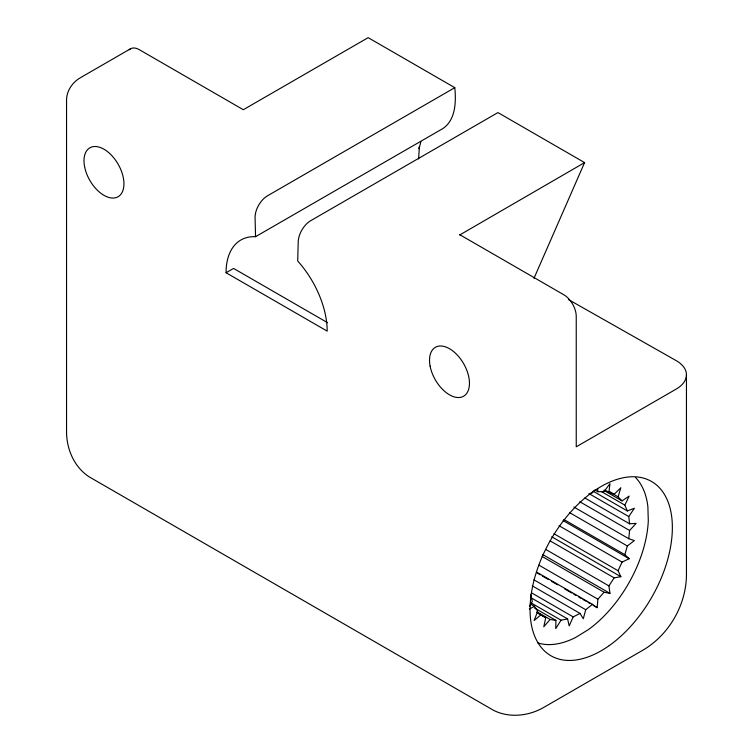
<?xml version="1.0" encoding="UTF-8"?>
<svg xmlns="http://www.w3.org/2000/svg" width="753" height="753" viewBox="0 0 753 753"><rect width="100%" height="100%" fill="white"/><g stroke="black" fill="none" stroke-linecap="round" stroke-linejoin="round"><path stroke-width="1.13" d="M534.555 608.048L555.902 620.378L555.733 628.604L561.06 620.208L567.593 618.891L569.183 625.884L573.184 616.886L580.045 613.422L583.293 618.759L585.73 609.732L592.479 604.348L597.176 607.69L597.891 599.19L604.094 592.235L609.968 593.364L608.913 585.9L614.166 577.843L620.858 576.694L618.081 570.746L554.039 533.773M584.865 497.997L629.602 523.815L636.144 523.373L629.602 530.489L628.764 538.706L634.374 540.56L627.334 545.972L624.849 554.679L629.169 558.717L622.072 562.096L618.081 570.746M629.602 523.815L628.764 516.577L634.374 508.237L627.334 510.948L624.849 505.112L629.169 496.095L622.072 500.896L618.081 496.858L620.858 487.709L614.166 494.288L608.913 492.293L609.968 483.614L604.094 491.53L597.891 491.728L594.842 489.968M537.595 613.083L545.727 617.78L543.798 626.769L550.132 619.455L555.902 620.378M420.852 141.677L419.12 148.652L419.355 146.807L418.63 158.968M533.962 278.346L584.582 162.601L497.94 112.583L310.688 220.695A17.658 10.194 -60 0 0 298.207 242.315L297.708 261.037A71.497 41.283 60 0 1 327.188 331.122L226.069 272.746A71.497 41.283 60 0 1 255.549 236.696L442.811 128.594C455.857 119.868 456.139 101.523 454.793 87.668L368.151 37.65L243.323 109.722L139.314 49.679A17.658 10.194 60 0 0 129.215 49.783M593.524 490.871L592.479 492.82L589.147 493.874M529.538 606.25L532.315 601.383L530.639 594.785M545.727 617.78L541.078 614.74L534.122 620.481L537.698 611.323L534.432 606.344L530.366 603.991M130.485 48.804L80.552 77.634C72.514 82.19 66.593 90.708 66.546 100.13L66.546 431.667C66.509 449.117 74.218 467.048 89.089 476.8L493.601 710.343C509.489 718.343 528.87 716.056 543.958 707.302L643.824 649.641C669.172 634.252 685.795 605.459 686.454 575.819L686.454 374.806M454.793 87.668L267.541 195.78A17.658 10.194 -60 0 0 255.06 217.401L255.549 236.696M226.069 272.746L233.562 268.416L327.602 322.717M459.744 234.964L584.582 162.601M529.35 609.055L534.432 606.344M568.496 299.581L676.109 360.574A35.306 20.199 -0.5 0 1 676.109 389.141L576.243 446.802L576.243 316.345A17.658 10.194 60 0 0 563.752 294.724L459.744 234.682M610.099 491.944L614.166 494.288M609.949 492.161L618.081 496.858M604.847 489.949L608.913 492.293M603.774 490.335L622.072 500.896M601.459 491.615L624.849 505.112M593.788 491.587L627.334 510.948M589.11 493.686L628.764 516.577M579.782 501.733L629.602 530.489M573.861 507.014L628.764 538.706M569.39 512.52L627.334 545.972M563.846 519.466L624.849 554.679M563.093 520.568L629.169 558.717M559.046 525.707L622.072 562.096M551.733 536.776L620.858 576.694M550.114 540.87L614.166 577.843M545.887 549.511L608.913 585.9M542.866 554.632L609.968 593.364M542.085 556.429L604.094 592.235M538.932 565.145L597.891 599.19M536.569 572.073L592.479 604.348M537.2 573.061L540.249 574.821M542.282 575.989L548.382 579.518M551.431 581.278L557.531 584.799M564.646 588.902L571.762 593.016M573.795 594.192L575.829 595.359M578.878 597.12L580.911 598.296M582.944 599.473L585.994 601.233M588.027 602.409L590.06 603.577M593.11 605.337L597.176 607.69M533.877 579.801L585.73 609.732M532.258 585.834L580.045 613.422M531.505 592.818L573.184 616.886M530.997 597.76L567.593 618.891M530.564 602.598L561.06 620.208M536.917 611.831L550.132 619.455M537.011 612.396L541.078 614.74M597.59 488.443L597.891 491.728M635.523 477.496A96.6 55.769 -60 0 1 647.872 506.609L648.295 520.982A96.6 55.778 -60 0 1 637.622 565.192A97.457 56.268 -60 0 1 612.537 606.673A96.459 55.694 -60 0 1 588.404 629.593L575.744 637.396A96.61 55.778 -60 0 1 542.791 644.107A97.448 56.268 -60 0 1 537.698 642.893M609.243 645.603A100.629 58.103 -60 0 0 658.414 486.72A100.629 58.103 -60 0 0 535.957 573.504A100.629 58.103 -60 0 0 609.243 645.603M430.095 366.062A28.247 16.312 60 0 0 463.311 396.389A28.247 16.312 60 0 0 455.066 352.837A28.247 16.312 60 0 0 430.095 366.062M84.571 166.573A28.247 16.312 60 0 0 117.788 196.91A28.247 16.312 60 0 0 109.543 153.348A28.247 16.312 60 0 0 84.571 166.573"/></g></svg>
